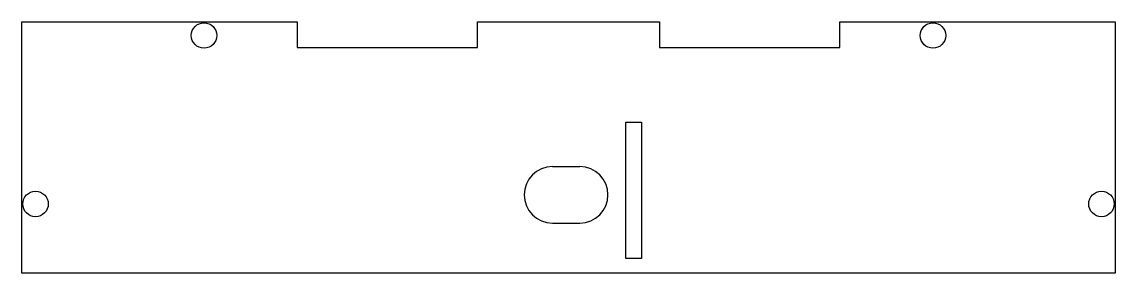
# Model space of a CAD drawing. Extents: x -87 to 33, y 21 to 49.
import ezdxf

# ---------------------------------------------------------------- set-up
doc = ezdxf.new("R2010")
doc.units = 0
doc.layers.add('Shape2DView003', color=7, linetype='CONTINUOUS')

msp = doc.modelspace()

# ---------------------------------------------------------------- linework, layer by layer
at = {"layer": 'Shape2DView003'}
for p, q in [((-86.7296, 21.4), (-86.7296, 49)), ((-86.7296, 49), (-56.5296, 49)), ((-56.5296, 49), (-56.5296, 46.2)), ((-36.7296, 46.2), (-36.7296, 49)), ((-36.7296, 49), (-16.7296, 49)), ((-16.7296, 49), (-16.7296, 46.2)), ((3.07037, 46.2), (3.07037, 49)), ((3.07037, 49), (33.2704, 49)), ((33.2704, 49), (33.2704, 21.4)), ((-56.5296, 46.2), (-36.7296, 46.2)), ((-16.7296, 46.2), (3.07037, 46.2)), ((-20.4296, 38), (-18.7296, 38)), ((-20.4296, 23), (-20.4296, 38)), ((-18.7296, 38), (-18.7296, 23)), ((-28.5, 33.1), (-25.5, 33.1)), ((-28.5, 26.9), (-25.5, 26.9)), ((-18.7296, 23), (-20.4296, 23)), ((33.2704, 21.4), (-86.7296, 21.4))]:
    msp.add_line(p, q, dxfattribs=at)
for centre in [(-66.7296, 47.5), (13.2704, 47.5), (-85.2296, 29), (31.7704, 29)]:
    msp.add_circle(centre, 1.4, dxfattribs=at)
for centre, start, end in [((-28.5, 30), 90, -90), ((-25.5, 30), -90, 90)]:
    msp.add_arc(centre, 3.1, start, end, dxfattribs=at)

doc.saveas('drawing.dxf')
